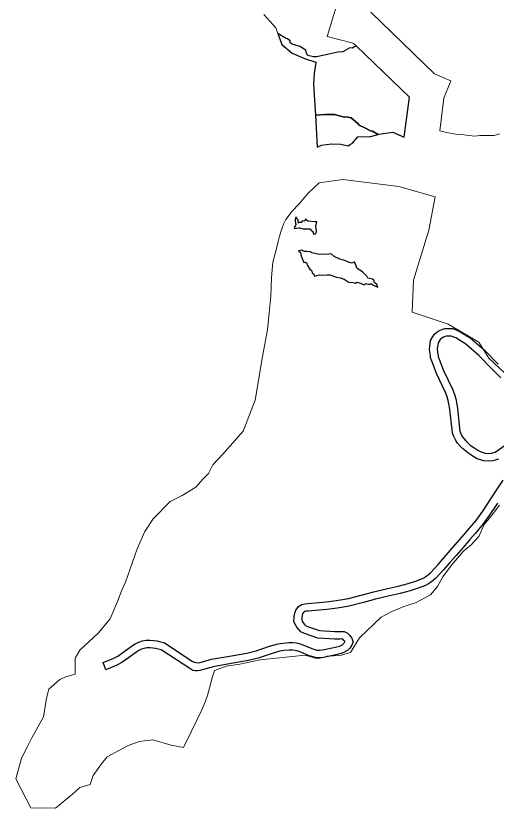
# Model space of a CAD drawing. Header units: millimetres. Extents: x 234550 to 240984, y 469077 to 474234.
# Drawn here: x 237798 to 238175, y 472425 to 473047 of the extents above; entities that cross this region are included whole.
import ezdxf

# ---------------------------------------------------------------- set-up
doc = ezdxf.new("R2010")
doc.units = ezdxf.units.MM
for name, color, linetype, lineweight in [('_Proposed institutional precinct_hatch', 150, 'Continuous', 0), ('E1', 108, 'Continuous', 30), ('E4', 53, 'Continuous', 30)]:
    doc.layers.add(name, color=color, linetype=linetype, lineweight=lineweight)
doc.layers.add('_proposed Tertiary_road_Hatch', color=252, linetype='Continuous')
doc.layers.add('_proposed UV_2_Hatch', color=53, linetype='Continuous', lineweight=0, true_color=0xf2d64a)

msp = doc.modelspace()

# ---------------------------------------------------------------- linework, layer by layer
at = {"layer": '_Proposed institutional precinct_hatch'}
msp.add_lwpolyline([(238177.06, 472662.65), (238170.53, 472654.2), (238164.9, 472647.51), (238160.77, 472638.14), (238154.46, 472631.46), (238150.93, 472628.42), (238148.51, 472626.35), (238145.63, 472622.96), (238139.44, 472615.73), (238132.7, 472606.5), (238128.3, 472598.96), (238122.83, 472592.45), (238111.67, 472586.31), (238101.51, 472582.97), (238091.93, 472579.03), (238084.22, 472574.79), (238067.07, 472558.71), (238060.21, 472547.11), (238051.92, 472544.76), (238041.71, 472544.33), (238034.42, 472542.04), (238024.6, 472545.11), (237989.31, 472541.45), (237973.24, 472537.84), (237962.56, 472536.52), (237953.46, 472533.02), (237951.67, 472527.61), (237950.23, 472522.05), (237947.88, 472513.41), (237946.47, 472508.91), (237943.45, 472502), (237939.79, 472494.5), (237935.17, 472484.9), (237929.16, 472472.66), (237919.4, 472474.31), (237905.06, 472478.54), (237894.2, 472477.39), (237885.03, 472473.82), (237869.22, 472465.3), (237864.72, 472459.75), (237858.1, 472450.48), (237855.91, 472443.63), (237847.85, 472441.17), (237847.78, 472441.15), (237841.99, 472435.89), (237828.6, 472424.97), (237809.33, 472425.11), (237797.54, 472447.87), (237801.94, 472464.2), (237806.94, 472473.88), (237810.21, 472480.19), (237813.82, 472486.73), (237819.22, 472496.53), (237821.6, 472511.32), (237823.37, 472518.46), (237832.07, 472526.04), (237835.93, 472527.89), (237844.19, 472530.13), (237844.08, 472542.57), (237847.72, 472548.93), (237862.23, 472562.34), (237871.61, 472573.59), (237877.32, 472587.08), (237880.65, 472596.07), (237883.69, 472602.3), (237892.64, 472628.59), (237898.7, 472641.97), (237905.3, 472652.04), (237918.73, 472665.55), (237928.12, 472670.31), (237938.74, 472676.9), (237944.47, 472683.34), (237948.73, 472687.7), (237948.73, 472687.7), (237952.15, 472694.26), (237959.66, 472702.61), (237976, 472720.91), (237985.31, 472745.09), (237991.03, 472779.4), (237995.03, 472800.43), (237996.67, 472816.4), (237997.73, 472826.77), (237998.14, 472841.31), (237999.21, 472853.35), (238002.02, 472864.19), (238003.38, 472869.63), (238004.49, 472873.87), (238006.34, 472879.51), (238007.58, 472883.35), (238009.44, 472886.85), (238014.25, 472893.36), (238019.52, 472898.92), (238026.53, 472907.36), (238035.59, 472915.6), (238054.13, 472918.24), (238098.11, 472912.84), (238126.54, 472904.68), (238121.63, 472878.54), (238109.54, 472839.33), (238108.56, 472814.17), (238136.76, 472804.88), (238160.94, 472790.59), (238168.67, 472778.03), (238181.28, 472766.35)], dxfattribs=at)
at = {"layer": '_proposed Tertiary_road_Hatch'}
for points in [[(238176.14, 472698.92), (238171.91, 472697.54), (238168.6, 472697.3), (238164.77, 472697.6), (238159.6, 472699.17), (238156.83, 472700.65), (238153.36, 472703.11), (238150.49, 472705.17), (238148.11, 472707.1), (238146.1, 472709.1), (238144.21, 472711.3), (238142.69, 472713.6), (238141.08, 472716.66), (238140.07, 472719.48), (238138.07, 472737.83), (238137.55, 472740.84), (238136.81, 472744.78), (238136.03, 472747.63), (238134.86, 472750.67), (238127.56, 472766.05), (238124.15, 472775.16), (238123.01, 472778.26), (238122.93, 472779.54), (238122.55, 472781.7), (238122.05, 472785), (238123.01, 472791.93), (238124.47, 472794.69), (238126.1, 472797), (238128.23, 472798.71), (238130.54, 472800.11), (238134.08, 472801.37), (238140.39, 472801.42), (238145.39, 472799.34), (238154.07, 472794.1), (238165.1, 472784.52), (238175.87, 472773.49)], [(238178.17, 472762.65), (238171.61, 472769.26), (238160.93, 472780.2), (238150.6, 472789.2), (238142.72, 472793.96), (238139.22, 472795.41), (238135.13, 472795.37), (238133.13, 472794.67), (238131.68, 472793.78), (238130.51, 472792.84), (238129.59, 472791.54), (238128.81, 472790.06), (238128.12, 472785.04), (238128.48, 472782.66), (238128.89, 472780.23), (238128.94, 472779.52), (238129.8, 472777.2), (238133.11, 472768.33), (238140.32, 472753.19), (238141.74, 472749.51), (238142.66, 472746.13), (238143.45, 472741.9), (238144, 472738.71), (238145.93, 472720.91), (238146.58, 472719.08), (238147.86, 472716.66), (238149, 472714.93), (238150.5, 472713.19), (238152.13, 472711.57), (238154.13, 472709.94), (238156.84, 472708), (238159.99, 472705.77), (238161.91, 472704.74), (238165.89, 472703.53), (238168.62, 472703.32), (238170.74, 472703.47), (238173.67, 472704.43), (238189.21, 472715.25)]]:
    msp.add_lwpolyline(points, dxfattribs=at)
msp.add_lwpolyline([(238175.41, 472664.43), (238168.92, 472654.58), (238163.41, 472646.93), (238158.07, 472640.62), (238153.76, 472635.74), (238148.42, 472629.6), (238142.97, 472623.34), (238138.14, 472617.78), (238133.09, 472611.98), (238126.99, 472605.35), (238124.9, 472603.56), (238122.93, 472602), (238121.24, 472600.93), (238119.08, 472599.75), (238113.99, 472597.74), (238106.95, 472595.6), (238099.12, 472593.46), (238089.57, 472591.21), (238079.81, 472588.85), (238070.28, 472586.46), (238060, 472583.62), (238053.26, 472582.41), (238047.94, 472581.71), (238041.56, 472580.8), (238026.84, 472579.65), (238025.42, 472579.46), (238024.27, 472579.17), (238023.4, 472578.65), (238022.52, 472577.51), (238022.2, 472576.51), (238021.88, 472574.69), (238021.82, 472572.5), (238022.26, 472571.62), (238022.97, 472570.33), (238024.01, 472569.14), (238024.78, 472568.27), (238026.27, 472567.5), (238035.67, 472564.35), (238047.95, 472563.58), (238051.95, 472563.69), (238053.49, 472563.72), (238055.03, 472563.61), (238056.32, 472563.14), (238057.41, 472562.61), (238058.61, 472561.56), (238059.58, 472560.56), (238060.24, 472559.69), (238061.11, 472558.38), (238061.39, 472557.42), (238062.12, 472555.39), (238060.65, 472551.82), (238059.31, 472550.31), (238058.69, 472549.7), (238058.06, 472549), (238057.53, 472548.62), (238056.07, 472547.55), (238053.58, 472546.53), (238049.62, 472545.5), (238039.16, 472543.31), (238035.86, 472542.87), (238032.65, 472543.09), (238027.79, 472544.6), (238020.5, 472547.52), (238018.12, 472548.4), (238016.62, 472548.78), (238014.68, 472548.97), (238011.87, 472548.97), (238007.93, 472548.58), (238004.65, 472548.06), (237998.62, 472546.32), (237987.66, 472542.79), (237980.14, 472540.81), (237969.47, 472538.96), (237952.39, 472535.92), (237941.91, 472533.06, -0.235442), (237934.82, 472533.91), (237911.6, 472549.16), (237907.2, 472550.38), (237902.82, 472550.77), (237900.43, 472550.71), (237898.25, 472550.33), (237896.19, 472549.72), (237894.11, 472548.66), (237892.55, 472547.71), (237886.05, 472542.96), (237880.69, 472539.16), (237876.89, 472537.09), (237868.15, 472533.52), (237866.12, 472539.16), (237874.41, 472542.56), (237877.56, 472544.28), (237882.5, 472547.81), (237889.18, 472552.68), (237891.18, 472553.9), (237893.96, 472555.32), (237896.88, 472556.18), (237899.83, 472556.7), (237903.01, 472556.78), (237908.28, 472556.3), (237914.11, 472554.69), (237935.89, 472540.38, 0.207231), (237942.15, 472539.29), (237951.02, 472541.77), (237968.42, 472544.87), (237978.79, 472546.66), (237985.98, 472548.55), (237996.68, 472552.01), (238003.41, 472553.94), (238007.08, 472554.52), (238011.63, 472554.97), (238014.97, 472554.97), (238017.67, 472554.71), (238019.9, 472554.13), (238022.62, 472553.14), (238029.81, 472550.26), (238033.76, 472549.03), (238035.67, 472548.9), (238038.1, 472549.22), (238048.35, 472551.37), (238051.49, 472552.17), (238053.17, 472552.86), (238054.01, 472553.48), (238054.03, 472553.49), (238054.34, 472553.85), (238054.96, 472554.45), (238055.49, 472555.05), (238055.69, 472555.54), (238055.69, 472555.55), (238055.61, 472555.81), (238055.35, 472556.21), (238055.02, 472556.64), (238054.46, 472557.22), (238054.07, 472557.56), (238053.97, 472557.61), (238053.76, 472557.69), (238053.34, 472557.72), (238052.11, 472557.69), (238047.96, 472557.57), (238034.6, 472558.41), (238024.04, 472561.91), (238021.03, 472563.45), (238019.5, 472565.18), (238018.02, 472566.88), (238016.95, 472568.83), (238015.78, 472571.16), (238015.9, 472575.29), (238016.36, 472577.95), (238017.13, 472580.33), (238019.34, 472583.23), (238021.97, 472584.78), (238024.27, 472585.36), (238026.68, 472585.69), (238040.91, 472586.77), (238047.02, 472587.64), (238052.25, 472588.33), (238058.64, 472589.48), (238078.34, 472594.67), (238088.14, 472597.03), (238097.62, 472599.27), (238105.3, 472601.37), (238111.98, 472603.41), (238116.57, 472605.22), (238118.2, 472606.1), (238119.44, 472606.89), (238121.08, 472608.19), (238122.9, 472609.75), (238128.8, 472616.18), (238133.61, 472621.73), (238138.46, 472627.3), (238143.9, 472633.55), (238149.23, 472639.68), (238153.59, 472644.6), (238158.64, 472650.58), (238164.02, 472658.03), (238170.36, 472667.67), (238174.77, 472674.51), (238179.99, 472682.31)], format="xyb", dxfattribs=at)
at = {"layer": '_proposed UV_2_Hatch'}
for points in [[(237992.18, 473047.72), (238001.6, 473037.3), (238003.23, 473032.79), (238009.21, 473029.27), (238010.61, 473028.7), (238012.78, 473027.02), (238012.88, 473025.49), (238014.38, 473024.46), (238020.49, 473022.66), (238025.11, 473019.77), (238025.54, 473017.41), (238026.69, 473015.48), (238031.15, 473014.52), (238033.5, 473014.56), (238038.53, 473015.59), (238050.11, 473018.17), (238054, 473018.42), (238059.51, 473021.49), (238061.46, 473021.26), (238064.46, 473023.29), (238062.34, 473025.35), (238041.91, 473030.63), (238049.63, 473056.52)], [(238075.98, 473049.71), (238126.14, 473001.25), (238138.96, 472995.6), (238133.47, 472982.12), (238130.2, 472956.46), (238134.39, 472955.52), (238142.55, 472953.92), (238148.96, 472953.32), (238153.35, 472952.9), (238157.29, 472952.43), (238161.62, 472952.71), (238167.61, 472952.86), (238172.95, 472952.92), (238177.41, 472954.15)]]:
    msp.add_lwpolyline(points, dxfattribs=at)
at = {"layer": 'E1'}
for points in [[(238064.46, 473023.29), (238061.46, 473021.26), (238059.51, 473021.49), (238054, 473018.42), (238050.11, 473018.17), (238038.53, 473015.59), (238033.5, 473014.56), (238031.15, 473014.52), (238026.69, 473015.48), (238025.54, 473017.41), (238025.11, 473019.77), (238020.49, 473022.66), (238014.38, 473024.46), (238012.88, 473025.49), (238012.78, 473027.02), (238010.61, 473028.7), (238009.21, 473029.27), (238003.23, 473032.79), (238006.29, 473024.34), (238014.4, 473017.45), (238024.06, 473013.27), (238033, 473010.27), (238031.49, 473001.45), (238031.2, 472993.32), (238031.34, 472988.8), (238031.39, 472988.8), (238031.39, 472988.78), (238032.54, 472968.77), (238040.29, 472969.2), (238047.51, 472969.23), (238055.13, 472967.33), (238057.02, 472967.53), (238060.72, 472966.64), (238065.96, 472962.27), (238067.05, 472961.03), (238071.47, 472958.72), (238075.9, 472956.41), (238077.35, 472956.27), (238081.71, 472953.59), (238082.42, 472953.77), (238093.39, 472955.57), (238102.36, 472951.62), (238106.34, 472982.84)], [(238033.05, 472881.68), (238033.62, 472884.97), (238032.91, 472885.1), (238032.05, 472885.13), (238026.61, 472885.73), (238025.05, 472887.03), (238024.66, 472887.05), (238024.21, 472885.68), (238022.57, 472885.78), (238021.42, 472884.45), (238020.19, 472884.47), (238019.33, 472884.03), (238019.12, 472886.49), (238017.36, 472888.88), (238016.71, 472886.82), (238016.92, 472883.57), (238017.58, 472883.13), (238016.51, 472881.48), (238015.91, 472879.75), (238019.59, 472880.35), (238020.2, 472880.34), (238023.05, 472879.47), (238023.83, 472879.6), (238024.01, 472879.58), (238028.31, 472879.67), (238028.71, 472879.62), (238029.01, 472878.84), (238030.9, 472877.21), (238030.93, 472875.71), (238032.79, 472875.58), (238033.41, 472877.32)], [(238064.25, 472850.98), (238063.27, 472853.61), (238061.45, 472852.55), (238058.56, 472853.55), (238056.09, 472854.58), (238051.3, 472856.02), (238047.21, 472857.81), (238045.07, 472859.97), (238043.4, 472859.79), (238035.89, 472859.5), (238034.53, 472859.74), (238029.72, 472860.65), (238028.51, 472861.54), (238026.24, 472861.68), (238023.96, 472861.8), (238021.98, 472862.72), (238019.42, 472862.22), (238020.78, 472861.05), (238021.1, 472859.27), (238022.18, 472856.22), (238023.61, 472853.27), (238024.67, 472853.54), (238025.56, 472852.89), (238026.45, 472850.68), (238028.23, 472847.82), (238029.7, 472846.73), (238030.01, 472844.95), (238031.33, 472843.98), (238031.87, 472842.37), (238035.57, 472843.38), (238039.17, 472843.12), (238041.7, 472843.41), (238044.02, 472843.54), (238049.14, 472841.73), (238051.99, 472841.07), (238055.11, 472840.2), (238058.27, 472837.98), (238058.76, 472837.72), (238062.13, 472837.49), (238062.19, 472837.46), (238063.93, 472836.88), (238065.25, 472837.81), (238067.8, 472836.93), (238071.07, 472835.75), (238072.19, 472836.57), (238074.9, 472835.97), (238076.46, 472836.81), (238077.72, 472835.66), (238080.31, 472834.2), (238081.67, 472833.79), (238080.66, 472835.83), (238078.87, 472837.44), (238078.47, 472839.21), (238077.4, 472840.17), (238073.74, 472840.95), (238072.97, 472842.34), (238069.45, 472845.84), (238065.24, 472848.35)]]:
    msp.add_lwpolyline(points, close=True, dxfattribs=at)
at = {"layer": 'E4'}
msp.add_lwpolyline([(238065.95, 472951.83), (238075.68, 472952.04), (238075.8, 472952.08), (238081.71, 472953.59), (238077.35, 472956.27), (238075.9, 472956.41), (238071.47, 472958.72), (238067.05, 472961.03), (238065.96, 472962.27), (238060.72, 472966.64), (238057.02, 472967.53), (238055.13, 472967.33), (238047.51, 472969.23), (238040.29, 472969.2), (238032.54, 472968.77), (238033.99, 472943.64), (238037.25, 472945.33), (238045.33, 472946.27), (238052.54, 472946.01), (238058.3, 472944.82), (238060.15, 472945.9), (238061.32, 472946.42)], close=True, dxfattribs=at)

doc.saveas('drawing.dxf')
